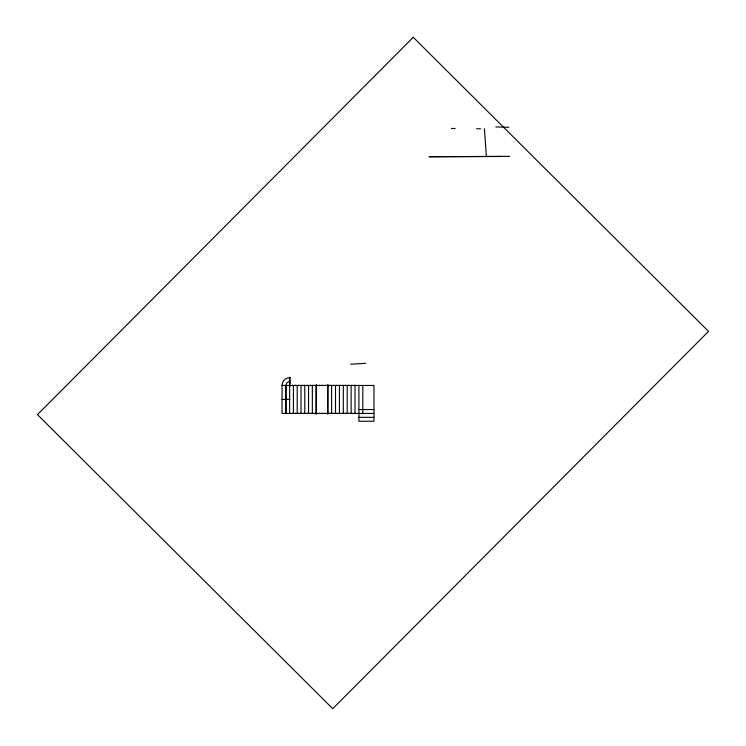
<?xml version="1.0" encoding="UTF-8"?>
<svg xmlns="http://www.w3.org/2000/svg" width="746" height="746" viewBox="0 0 746 746"><rect width="100%" height="100%" fill="white"/><g stroke="black" fill="none" stroke-linecap="round" stroke-linejoin="round"><path stroke-width="1.12" d="M316.332 413.899C316.36 412.025 317.097 414.328 316.099 413.489L316.127 385.458C316.994 384.432 316.463 386.876 316.351 385.02M316.099 413.489L316.388 413.042M327.69 385.458C328.566 384.311 328.109 386.988 327.932 385.02L327.886 413.871C328.809 412.268 327.736 414.366 327.69 413.405L327.708 385.458C328.287 386.605 326.767 385.225 327.867 385.001M301.02 385.458L301.944 385.458L301.02 385.458L300.983 413.443L301.944 413.443L301.02 413.443M339.477 385.458L340.4 385.458L339.486 385.495L339.411 413.443L340.4 413.489L339.486 413.405M327.69 413.489C328.361 412.277 326.757 413.629 327.867 413.899M290.185 385.785C290.017 384.358 289.028 385.971 289.877 385.841M316.22 385.029L316.369 385.887M316.22 413.023L316.257 413.899M289.607 377.271L290.063 378.063L289.69 377.234M350.564 364.197L365.587 363.33M509.76 156.352L429.034 156.735L501.918 156.483M451.395 128.461L455.125 128.461M373.96 413.443L282.053 413.443L282.053 385.458L373.96 385.458L373.96 421.248L358.91 421.248L358.91 385.458M282.053 399.455L289.858 399.455M358.91 409.545L373.96 409.545M358.91 417.35L373.96 417.35M495.876 126.913L508.865 127.305M476.591 128.713L480.583 128.844M484.434 128.713L486.364 156.613M362.808 385.458L362.808 413.443M355.012 385.458L355.012 413.443M351.114 385.458L351.114 413.443M347.207 385.458L347.207 413.443M343.309 385.458L343.309 413.443M335.514 385.458L335.514 413.443M331.606 385.458L331.606 413.443M316.295 385.458L316.295 413.443M312.341 385.458L312.341 413.443M308.555 385.458L308.555 413.443M304.769 385.458L304.769 413.443M297.197 385.458L297.197 413.443M293.411 385.458L293.411 413.443M289.858 385.458L289.858 377.653A7.796 7.796 0 0 0 282.053 385.458M289.625 385.458L289.625 413.443M285.96 413.443L285.96 385.458A3.898 3.898 0 0 1 289.858 381.56M285.839 385.458L285.839 413.443M289.401 380.218L290.306 380.339L289.401 380.171M289.401 382.819L290.306 382.94L289.401 382.773M289.168 413.405C290.903 413.554 289.765 413.312 289.168 413.405M292.134 385.412L293.047 385.495L292.134 385.412M292.134 413.405L293.047 413.489L292.134 413.405M295.099 385.412L296.013 385.495L295.099 385.412M295.099 413.405L296.013 413.489L295.099 413.405M298.064 385.412L298.978 385.495L298.064 385.412M298.064 413.405L298.978 413.489L298.064 413.405M303.986 385.412L304.9 385.495L303.986 385.412M303.986 413.405L304.9 413.489L303.986 413.405M306.951 385.412L307.865 385.495L306.951 385.412M306.951 413.405L307.865 413.489L306.951 413.405M309.916 385.412L310.83 385.495L309.916 385.412M309.916 413.405L310.83 413.489L309.916 413.405M312.872 385.412L313.796 385.495L312.872 385.412M312.872 413.405L313.796 413.489L312.872 413.405M318.738 385.412L319.652 385.495L318.738 385.412M318.738 413.405L319.652 413.489L318.738 413.405M321.629 385.412L322.542 385.495L321.629 385.412M321.629 413.405L322.542 413.489L321.629 413.405M324.529 385.412L325.442 385.495L324.529 385.412M324.529 413.405L325.442 413.489L324.529 413.405M330.441 385.412L331.355 385.495L330.441 385.412M330.441 413.405L331.355 413.489L330.441 413.405M333.453 385.412L334.367 385.495L333.453 385.412M333.453 413.405L334.367 413.489L333.453 413.405M336.465 385.412L337.379 385.495L336.465 385.412M336.465 413.405L337.379 413.489L336.465 413.405M342.498 385.412L343.412 385.495L342.498 385.412M342.498 413.405L343.412 413.489L342.498 413.405M345.51 385.412L346.424 385.495L345.51 385.412M345.51 413.405L346.424 413.489L345.51 413.405M348.522 385.412L349.436 385.495L348.522 385.412M348.522 413.405L349.436 413.489L348.522 413.405M351.543 385.412L352.457 385.495L351.543 385.412M351.543 413.405L352.457 413.489L351.543 413.405M354.555 385.412L355.469 385.495L354.555 385.412M354.555 413.405L355.469 413.489L354.555 413.405M413.265 37.3L37.468 414.617L332.735 708.7L708.532 331.383L413.265 37.3"/></g></svg>
